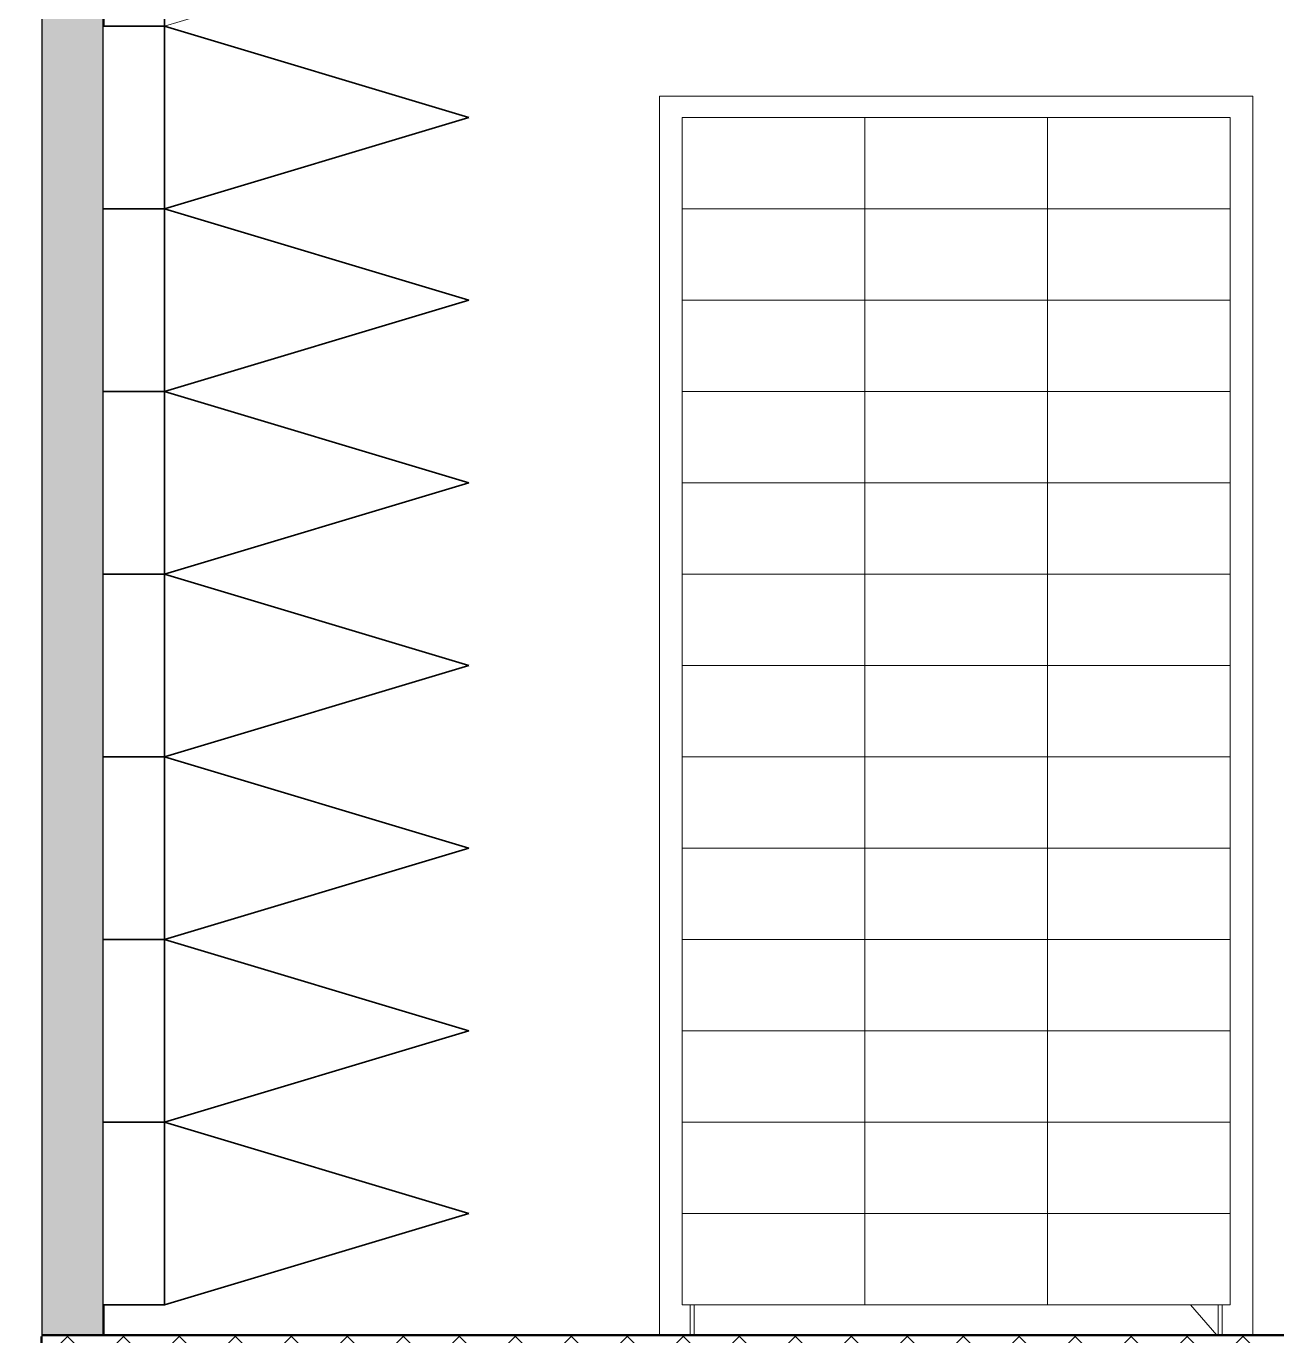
# Model space of a CAD drawing. Header units: millimetres. Extents: x -48147 to 1417267, y -496296 to 18123.
# Drawn here: x 1397013 to 1399067, y -491272 to -489121 of the extents above; entities that cross this region are included whole.
import ezdxf

# ---------------------------------------------------------------- set-up
doc = ezdxf.new("R2010")
doc.units = ezdxf.units.MM
doc.header["$MEASUREMENT"] = 0
doc.linetypes.add('Wipeout_Contour', pattern=[1000, 0, -1000])
for name, color, linetype in [('New_A-20-M_ Acoustic chambers', 7, 'Continuous'), ('New_A-25-M_Wall_Int', 7, 'Continuous'), ('New_ArchiCAD Doors', 7, 'Continuous')]:
    doc.layers.add(name, color=color, linetype=linetype)
for name, color, linetype, lineweight in [('New_A-20-M_ Acoustic chambers _Pen_No__101', 252, 'Continuous', 15), ('New_A-20-M_ Acoustic chambers _Pen_No__93', 8, 'Continuous', 13), ('New_ArchiCAD Doors_Pen_No__3', 7, 'Continuous', 18)]:
    doc.layers.add(name, color=color, linetype=linetype, lineweight=lineweight)
for name, color, linetype, lineweight, true_color in [('New_A-20-M_ Acoustic chambers _Pen_No__162', 7, 'Continuous', 0, 0xe47200), ('New_A-20-M_ Acoustic chambers _Pen_No__27', 7, 'Continuous', 50, 0x2a2a2a), ('New_A-20-M_ Acoustic chambers _Pen_No__29', 7, 'Continuous', 50, 0x2a2a2a), ('New_A-20-M_ Acoustic chambers _Pen_No__53', 7, 'Continuous', 35, 0x444444), ('New_A-20-M_ Acoustic chambers _Pen_No__81', 7, 'Continuous', 20, 0x6a6a6a)]:
    doc.layers.add(name, color=color, linetype=linetype, lineweight=lineweight, true_color=true_color)

# ---------------------------------------------------------------- blocks, each defined once
blk = doc.blocks.new('Section Elem_101_2', base_point=(1376122.5, -491272.8))
at = {"color": 254, "linetype": 'Wipeout_Contour', "lineweight": 0, "ltscale": 10371217.70706874}
blk.add_wipeout([(1398053.4, -491270.8), (1398103.4, -491270.8), (1398103.4, -491220.8), (1398090.4, -491220.8), (1398090.4, -489420.8), (1398090.4, -489272.8), (1398053.4, -489235.8)], dxfattribs=at).dxf.layer = 'New_ArchiCAD Doors'
at = {"color": 254, "linetype": 'Wipeout_Contour', "lineweight": 0, "ltscale": 11859929.51033982}
blk.add_wipeout([(1398990.4, -491220.8), (1398977.4, -491220.8), (1398977.4, -491270.8), (1399027.4, -491270.8), (1399027.4, -489235.8), (1398990.4, -489272.8), (1398990.4, -490170.8), (1398990.4, -490320.8)], dxfattribs=at).dxf.layer = 'New_ArchiCAD Doors'
at = {"color": 254, "linetype": 'Wipeout_Contour', "lineweight": 0, "ltscale": 10371704.05919009}
blk.add_wipeout([(1398053.4, -489235.8), (1398090.4, -489272.8), (1398090.4, -489270.8), (1398690.4, -489270.8), (1398990.4, -489270.8), (1398990.4, -489272.8), (1399027.4, -489235.8)], dxfattribs=at).dxf.layer = 'New_ArchiCAD Doors'
at = {"color": 254, "linetype": 'Wipeout_Contour', "lineweight": 0, "ltscale": 5927596.825155377}
blk.add_wipeout([(1398103.4, -491270.8), (1398110.4, -491270.8), (1398110.4, -491220.8), (1398103.4, -491220.8)], dxfattribs=at).dxf.layer = 'New_ArchiCAD Doors'
at = {"color": 254, "linetype": 'Wipeout_Contour', "lineweight": 0, "ltscale": 5930868.842422221}
blk.add_wipeout([(1398970.4, -491220.8), (1398970.4, -491270.8), (1398977.4, -491270.8), (1398977.4, -491220.8)], dxfattribs=at).dxf.layer = 'New_ArchiCAD Doors'
at = {"layer": 'New_ArchiCAD Doors_Pen_No__3', "linetype": 'Continuous'}
for p, q in [((1398053.4, -489235.8), (1398053.4, -491270.8)), ((1399027.4, -489235.8), (1398053.4, -489235.8)), ((1399027.4, -491270.8), (1399027.4, -489235.8))]:
    blk.add_line(p, q, dxfattribs=at)
at = {"color": 254, "linetype": 'Wipeout_Contour', "lineweight": 0, "ltscale": 7411673.944502007}
blk.add_wipeout([(1398110.4, -491270.8), (1398970.4, -491270.8), (1398970.4, -491220.8), (1398690.4, -491220.8), (1398110.4, -491220.8)], dxfattribs=at).dxf.layer = 'New_ArchiCAD Doors'
at = {"layer": 'New_ArchiCAD Doors_Pen_No__3', "linetype": 'Continuous'}
for p, q in [((1398103.4, -491270.8), (1398103.4, -491220.8)), ((1398110.4, -491220.8), (1398110.4, -491270.8)), ((1398968.6, -491270.8), (1398925.2, -491220.8)), ((1398970.4, -491270.8), (1398970.4, -491220.8)), ((1398977.4, -491220.8), (1398977.4, -491270.8))]:
    blk.add_line(p, q, dxfattribs=at)
blk = doc.blocks.new('Section Elem_102_2', base_point=(1376122.5, -491272.8))
at = {"layer": 'New_A-20-M_ Acoustic chambers _Pen_No__162', "linetype": 'Continuous', "lineweight": 0, "true_color": 0x391c00}
blk.add_hatch(color=28, dxfattribs=at).paths.add_polyline_path([(1397140.4, -491270.8), (1397140.4, -488144.8), (1397038.4, -488144.8), (1397038.4, -491270.8)])
at = {"layer": 'New_A-20-M_ Acoustic chambers _Pen_No__27', "linetype": 'Continuous'}
for p, q in [((1397038.4, -488144.8), (1397038.4, -491270.8)), ((1397140.4, -488144.8), (1397140.4, -488820.8)), ((1397140.4, -489120.8), (1397140.4, -489120.9)), ((1397140.4, -489420.8), (1397140.4, -489420.9)), ((1397140.4, -489720.8), (1397140.4, -489720.9)), ((1397140.4, -490020.8), (1397140.4, -490020.9)), ((1397140.4, -491220.8), (1397140.4, -491270.8))]:
    blk.add_line(p, q, dxfattribs=at)
at = {"layer": 'New_A-20-M_ Acoustic chambers _Pen_No__27', "linetype": 'Continuous', "flags": 128}
blk.add_lwpolyline([(1397140.4, -488820.8), (1397140.4, -489120.9), (1397140.4, -489420.8), (1397140.4, -489720.8), (1397140.4, -490020.8), (1397140.4, -490320.8), (1397140.4, -490620.8), (1397140.4, -490920.8), (1397140.4, -491220.8)], dxfattribs=at)
blk = doc.blocks.new('Section Elem_347_2', base_point=(1376122.5, -491272.8))
at = {"color": 254, "linetype": 'Wipeout_Contour', "lineweight": 0, "ltscale": 5934987.587017196}
blk.add_wipeout([(1397038.4, -491270.8), (1397038.4, -491372.8), (1403037.9, -491372.8), (1403037.9, -491270.8)], dxfattribs=at).dxf.layer = 'New_A-20-M_ Acoustic chambers'
at = {"layer": 'New_A-20-M_ Acoustic chambers _Pen_No__81', "linetype": 'Continuous'}
h = blk.add_hatch(dxfattribs=at)
h.set_pattern_fill('Concrete_Block_0002', color=256, style=0, pattern_type=2)
h.set_pattern_definition([(45, (1376122.47, -491272.82), (-45.96194, 45.96194), []), (135, (1376122.47, -491272.82), (45.96194, 45.96194), [])])
h.paths.add_polyline_path([(1397038.4, -491270.8), (1397038.4, -491372.8), (1403037.9, -491372.8), (1403037.9, -491270.8)])
at = {"layer": 'New_A-20-M_ Acoustic chambers _Pen_No__29', "linetype": 'Continuous'}
for p, q in [((1397038.4, -491270.8), (1397038.4, -491372.8)), ((1397140.4, -491270.8), (1397038.4, -491270.8)), ((1402935.9, -491270.8), (1397140.4, -491270.8))]:
    blk.add_line(p, q, dxfattribs=at)
blk = doc.blocks.new('Section Elem_380_2', base_point=(1376122.5, -491272.8))
at = {"color": 254, "linetype": 'Wipeout_Contour', "lineweight": 0, "ltscale": 11846490.09063876}
blk.add_wipeout([(1399648.9, -487879.6), (1396919, -487879.6), (1396919, -491272.8), (1397038.4, -491272.8), (1397038.4, -491270.8), (1397038.4, -488144.8), (1397038.4, -488042.8), (1399648.9, -488042.8)], dxfattribs=at).dxf.layer = 'New_A-25-M_Wall_Int'
blk = doc.blocks.new('Section Elem_756_2', base_point=(1376122.5, -491272.8))
at = {"color": 254, "linetype": 'Wipeout_Contour', "lineweight": 0, "ltscale": 5923906.119512789}
blk.add_wipeout([(1397140.4, -491220.8), (1397240.4, -491220.8), (1397240.4, -490920.8), (1397140.4, -490920.8)], dxfattribs=at).dxf.layer = 'New_A-20-M_ Acoustic chambers'
at = {"color": 254, "linetype": 'Wipeout_Contour', "lineweight": 0, "ltscale": 4443543.291811872}
blk.add_wipeout([(1397740.4, -491070.8), (1397240.4, -490920.8), (1397240.4, -491220.8)], dxfattribs=at).dxf.layer = 'New_A-20-M_ Acoustic chambers'
blk = doc.blocks.new('Section Elem_768_2', base_point=(1376122.5, -491272.8))
at = {"color": 254, "linetype": 'Wipeout_Contour', "lineweight": 0, "ltscale": 5927769.24815286}
blk.add_wipeout([(1398090.4, -491070.8), (1398390.4, -491070.8), (1398390.4, -490920.8), (1398090.4, -490920.8)], dxfattribs=at).dxf.layer = 'New_A-20-M_ Acoustic chambers'
at = {"color": 254, "linetype": 'Wipeout_Contour', "lineweight": 0, "ltscale": 5927968.066657273}
blk.add_wipeout([(1398090.4, -491220.8), (1398390.4, -491220.8), (1398390.4, -491070.8), (1398090.4, -491070.8)], dxfattribs=at).dxf.layer = 'New_A-20-M_ Acoustic chambers'
at = {"layer": 'New_A-20-M_ Acoustic chambers _Pen_No__93', "linetype": 'Continuous'}
for p, q in [((1398090.4, -490920.8), (1398090.4, -491070.8)), ((1398090.4, -491070.8), (1398090.4, -491220.8)), ((1398390.4, -491070.8), (1398090.4, -491070.8)), ((1398090.4, -491220.8), (1398390.4, -491220.8))]:
    blk.add_line(p, q, dxfattribs=at)
blk = doc.blocks.new('Section Elem_769_2', base_point=(1376122.5, -491272.8))
at = {"color": 254, "linetype": 'Wipeout_Contour', "lineweight": 0, "ltscale": 5928901.483986445}
blk.add_wipeout([(1398390.4, -491070.8), (1398690.4, -491070.8), (1398690.4, -490920.8), (1398390.4, -490920.8)], dxfattribs=at).dxf.layer = 'New_A-20-M_ Acoustic chambers'
at = {"color": 254, "linetype": 'Wipeout_Contour', "lineweight": 0, "ltscale": 5929100.264523981}
blk.add_wipeout([(1398390.4, -491220.8), (1398690.4, -491220.8), (1398690.4, -491070.8), (1398390.4, -491070.8)], dxfattribs=at).dxf.layer = 'New_A-20-M_ Acoustic chambers'
at = {"layer": 'New_A-20-M_ Acoustic chambers _Pen_No__93', "linetype": 'Continuous'}
for p, q in [((1398390.4, -490920.8), (1398390.4, -491070.8)), ((1398390.4, -491070.8), (1398390.4, -491220.8)), ((1398690.4, -491070.8), (1398390.4, -491070.8)), ((1398390.4, -491220.8), (1398690.4, -491220.8))]:
    blk.add_line(p, q, dxfattribs=at)
blk = doc.blocks.new('Section Elem_770_2', base_point=(1376122.5, -491272.8))
at = {"color": 254, "linetype": 'Wipeout_Contour', "lineweight": 0, "ltscale": 5930033.746471149}
blk.add_wipeout([(1398690.4, -491070.8), (1398990.4, -491070.8), (1398990.4, -490920.8), (1398690.4, -490920.8)], dxfattribs=at).dxf.layer = 'New_A-20-M_ Acoustic chambers'
at = {"color": 254, "linetype": 'Wipeout_Contour', "lineweight": 0, "ltscale": 5930232.489055408}
blk.add_wipeout([(1398690.4, -491220.8), (1398990.4, -491220.8), (1398990.4, -491070.8), (1398690.4, -491070.8)], dxfattribs=at).dxf.layer = 'New_A-20-M_ Acoustic chambers'
at = {"layer": 'New_A-20-M_ Acoustic chambers _Pen_No__93', "linetype": 'Continuous'}
for p, q in [((1398690.4, -490920.8), (1398690.4, -491070.8)), ((1398990.4, -490920.8), (1398990.4, -491070.8)), ((1398690.4, -491070.8), (1398690.4, -491220.8)), ((1398990.4, -491070.8), (1398690.4, -491070.8)), ((1398990.4, -491070.8), (1398990.4, -491220.8)), ((1398690.4, -491220.8), (1398990.4, -491220.8))]:
    blk.add_line(p, q, dxfattribs=at)
blk = doc.blocks.new('Section Elem_771_2', base_point=(1376122.5, -491272.8))
at = {"layer": 'New_A-20-M_ Acoustic chambers _Pen_No__53', "linetype": 'Continuous', "flags": 128}
blk.add_lwpolyline([(1397140.4, -491220.8), (1397240.4, -491220.8), (1397740.4, -491070.8)], dxfattribs=at)
at = {"color": 254, "linetype": 'Wipeout_Contour', "lineweight": 0, "ltscale": 5921919.348968524}
blk.add_wipeout([(1397140.4, -489720.8), (1397240.4, -489720.8), (1397240.4, -489420.9), (1397140.4, -489420.9)], dxfattribs=at).dxf.layer = 'New_A-20-M_ Acoustic chambers'
at = {"color": 254, "linetype": 'Wipeout_Contour', "lineweight": 0, "ltscale": 5926974.514835111}
blk.add_wipeout([(1398090.4, -490470.8), (1398390.4, -490470.8), (1398390.4, -490320.8), (1398090.4, -490320.8)], dxfattribs=at).dxf.layer = 'New_A-20-M_ Acoustic chambers'
at = {"color": 254, "linetype": 'Wipeout_Contour', "lineweight": 0, "ltscale": 5923508.324657098}
blk.add_wipeout([(1397140.4, -490920.8), (1397240.4, -490920.8), (1397240.4, -490620.8), (1397140.4, -490620.8)], dxfattribs=at).dxf.layer = 'New_A-20-M_ Acoustic chambers'
at = {"color": 254, "linetype": 'Wipeout_Contour', "lineweight": 0, "ltscale": 5927570.483713159}
blk.add_wipeout([(1398390.4, -490770.8), (1398090.4, -490770.8), (1398090.4, -490920.8), (1398390.4, -490920.8)], dxfattribs=at).dxf.layer = 'New_A-20-M_ Acoustic chambers'
at = {"color": 254, "linetype": 'Wipeout_Contour', "lineweight": 0, "ltscale": 5929835.057936048}
blk.add_wipeout([(1398990.4, -490770.8), (1398690.4, -490770.8), (1398690.4, -490920.8), (1398990.4, -490920.8)], dxfattribs=at).dxf.layer = 'New_A-20-M_ Acoustic chambers'
at = {"color": 254, "linetype": 'Wipeout_Contour', "lineweight": 0, "ltscale": 5921720.938573722}
blk.add_wipeout([(1397140.4, -489420.9), (1397240.4, -489420.9), (1397240.4, -489420.8), (1397140.4, -489420.8)], dxfattribs=at).dxf.layer = 'New_A-20-M_ Acoustic chambers'
at = {"color": 254, "linetype": 'Wipeout_Contour', "lineweight": 0, "ltscale": 5922316.27793865}
blk.add_wipeout([(1397140.4, -490020.8), (1397240.4, -490020.8), (1397240.4, -489720.9), (1397140.4, -489720.9)], dxfattribs=at).dxf.layer = 'New_A-20-M_ Acoustic chambers'
at = {"color": 254, "linetype": 'Wipeout_Contour', "lineweight": 0, "ltscale": 5926775.966707841}
blk.add_wipeout([(1398390.4, -490170.8), (1398090.4, -490170.8), (1398090.4, -490320.8), (1398390.4, -490320.8)], dxfattribs=at).dxf.layer = 'New_A-20-M_ Acoustic chambers'
at = {"color": 254, "linetype": 'Wipeout_Contour', "lineweight": 0, "ltscale": 5923110.785417033}
blk.add_wipeout([(1397140.4, -490620.8), (1397240.4, -490620.8), (1397240.4, -490320.9), (1397140.4, -490320.9)], dxfattribs=at).dxf.layer = 'New_A-20-M_ Acoustic chambers'
at = {"color": 254, "linetype": 'Wipeout_Contour', "lineweight": 0, "ltscale": 5927371.773343207}
blk.add_wipeout([(1398090.4, -490770.8), (1398390.4, -490770.8), (1398390.4, -490620.8), (1398090.4, -490620.8)], dxfattribs=at).dxf.layer = 'New_A-20-M_ Acoustic chambers'
at = {"color": 254, "linetype": 'Wipeout_Contour', "lineweight": 0, "ltscale": 5929636.423455132}
blk.add_wipeout([(1398690.4, -490770.8), (1398990.4, -490770.8), (1398990.4, -490620.8), (1398690.4, -490620.8)], dxfattribs=at).dxf.layer = 'New_A-20-M_ Acoustic chambers'
at = {"layer": 'New_A-20-M_ Acoustic chambers _Pen_No__101', "linetype": 'Continuous'}
for p, q in [((1398090.4, -490770.8), (1398090.4, -490920.8)), ((1398990.4, -490770.8), (1398990.4, -490920.8))]:
    blk.add_line(p, q, dxfattribs=at)
at = {"color": 254, "linetype": 'Wipeout_Contour', "lineweight": 0, "ltscale": 5921522.636581814}
blk.add_wipeout([(1397140.4, -489420.8), (1397240.4, -489420.8), (1397240.4, -489120.9), (1397140.4, -489120.9)], dxfattribs=at).dxf.layer = 'New_A-20-M_ Acoustic chambers'
at = {"color": 254, "linetype": 'Wipeout_Contour', "lineweight": 0, "ltscale": 5922117.759258251}
blk.add_wipeout([(1397140.4, -489720.8), (1397140.4, -489720.9), (1397240.4, -489720.9), (1397240.4, -489720.8)], dxfattribs=at).dxf.layer = 'New_A-20-M_ Acoustic chambers'
at = {"color": 254, "linetype": 'Wipeout_Contour', "lineweight": 0, "ltscale": 4442326.139970236}
blk.add_wipeout([(1397240.5, -490320.9), (1397240.4, -490320.8), (1397240.4, -490320.9)], dxfattribs=at).dxf.layer = 'New_A-20-M_ Acoustic chambers'
at = {"color": 254, "linetype": 'Wipeout_Contour', "lineweight": 0, "ltscale": 5927173.117048847}
blk.add_wipeout([(1398390.4, -490620.8), (1398390.4, -490470.8), (1398090.4, -490470.8), (1398090.4, -490620.8)], dxfattribs=at).dxf.layer = 'New_A-20-M_ Acoustic chambers'
at = {"color": 254, "linetype": 'Wipeout_Contour', "lineweight": 0, "ltscale": 5929437.843034239}
blk.add_wipeout([(1398990.4, -490470.8), (1398690.4, -490470.8), (1398690.4, -490620.8), (1398990.4, -490620.8)], dxfattribs=at).dxf.layer = 'New_A-20-M_ Acoustic chambers'
at = {"color": 254, "linetype": 'Wipeout_Contour', "lineweight": 0, "ltscale": 4443244.986870504}
blk.add_wipeout([(1397240.4, -490920.8), (1397740.4, -490770.8), (1397240.4, -490620.8)], dxfattribs=at).dxf.layer = 'New_A-20-M_ Acoustic chambers'
at = {"color": 254, "linetype": 'Wipeout_Contour', "lineweight": 0, "ltscale": 5928702.757505847}
blk.add_wipeout([(1398390.4, -490770.8), (1398390.4, -490920.8), (1398690.4, -490920.8), (1398690.4, -490770.8)], dxfattribs=at).dxf.layer = 'New_A-20-M_ Acoustic chambers'
at = {"layer": 'New_A-20-M_ Acoustic chambers _Pen_No__101', "linetype": 'Continuous'}
for p, q in [((1398090.4, -490320.8), (1398090.4, -490470.8)), ((1398090.4, -490470.8), (1398090.4, -490620.8)), ((1398090.4, -490620.8), (1398090.4, -490770.8)), ((1398990.4, -490620.8), (1398990.4, -490770.8)), ((1398090.4, -490920.8), (1398390.4, -490920.8)), ((1398390.4, -490920.8), (1398690.4, -490920.8)), ((1398690.4, -490920.8), (1398990.4, -490920.8))]:
    blk.add_line(p, q, dxfattribs=at)
at = {"layer": 'New_A-20-M_ Acoustic chambers _Pen_No__53', "linetype": 'Continuous'}
for q in [(1397740.4, -490770.8), (1397240.4, -491220.8)]:
    blk.add_line((1397240.4, -490920.8), q, dxfattribs=at)
at = {"layer": 'New_A-20-M_ Acoustic chambers _Pen_No__53', "linetype": 'Continuous', "flags": 128}
blk.add_lwpolyline([(1397740.4, -491070.8), (1397240.4, -490920.8), (1397140.4, -490920.8)], dxfattribs=at)
at = {"color": 254, "linetype": 'Wipeout_Contour', "lineweight": 0, "ltscale": 4441432.834834074}
blk.add_wipeout([(1397240.4, -489420.8), (1397240.4, -489420.9), (1397240.5, -489420.9)], dxfattribs=at).dxf.layer = 'New_A-20-M_ Acoustic chambers'
at = {"color": 254, "linetype": 'Wipeout_Contour', "lineweight": 0, "ltscale": 5922912.050259228}
blk.add_wipeout([(1397140.4, -490320.8), (1397140.4, -490320.9), (1397240.4, -490320.9), (1397240.4, -490320.8)], dxfattribs=at).dxf.layer = 'New_A-20-M_ Acoustic chambers'
at = {"color": 254, "linetype": 'Wipeout_Contour', "lineweight": 0, "ltscale": 5929239.316678395}
blk.add_wipeout([(1398690.4, -490470.8), (1398990.4, -490470.8), (1398990.4, -490320.8), (1398690.4, -490320.8)], dxfattribs=at).dxf.layer = 'New_A-20-M_ Acoustic chambers'
at = {"color": 254, "linetype": 'Wipeout_Contour', "lineweight": 0, "ltscale": 5928504.085087213}
blk.add_wipeout([(1398390.4, -490620.8), (1398390.4, -490770.8), (1398690.4, -490770.8), (1398690.4, -490620.8)], dxfattribs=at).dxf.layer = 'New_A-20-M_ Acoustic chambers'
at = {"layer": 'New_A-20-M_ Acoustic chambers _Pen_No__101', "linetype": 'Continuous'}
for p, q in [((1398990.4, -490470.8), (1398990.4, -490620.8)), ((1398390.4, -490770.8), (1398090.4, -490770.8)), ((1398390.4, -490770.8), (1398390.4, -490920.8)), ((1398690.4, -490770.8), (1398390.4, -490770.8)), ((1398990.4, -490770.8), (1398690.4, -490770.8)), ((1398690.4, -490770.8), (1398690.4, -490920.8))]:
    blk.add_line(p, q, dxfattribs=at)
at = {"color": 254, "linetype": 'Wipeout_Contour', "lineweight": 0, "ltscale": 5922713.423439171}
blk.add_wipeout([(1397140.4, -490320.8), (1397240.4, -490320.8), (1397240.4, -490020.9), (1397140.4, -490020.9)], dxfattribs=at).dxf.layer = 'New_A-20-M_ Acoustic chambers'
at = {"color": 254, "linetype": 'Wipeout_Contour', "lineweight": 0, "ltscale": 5929040.844393438}
blk.add_wipeout([(1398990.4, -490170.8), (1398690.4, -490170.8), (1398690.4, -490320.8), (1398990.4, -490320.8)], dxfattribs=at).dxf.layer = 'New_A-20-M_ Acoustic chambers'
at = {"layer": 'New_A-20-M_ Acoustic chambers _Pen_No__101', "linetype": 'Continuous'}
blk.add_line((1398990.4, -490320.8), (1398990.4, -490470.8), dxfattribs=at)
at = {"color": 254, "linetype": 'Wipeout_Contour', "lineweight": 0, "ltscale": 5923722.454614152}
blk.add_wipeout([(1397240.4, -490620.8), (1397740.4, -490470.8), (1397240.5, -490320.9), (1397240.4, -490320.9)], dxfattribs=at).dxf.layer = 'New_A-20-M_ Acoustic chambers'
at = {"color": 254, "linetype": 'Wipeout_Contour', "lineweight": 0, "ltscale": 5928106.902458396}
blk.add_wipeout([(1398390.4, -490320.8), (1398390.4, -490470.8), (1398690.4, -490470.8), (1398690.4, -490320.8)], dxfattribs=at).dxf.layer = 'New_A-20-M_ Acoustic chambers'
at = {"layer": 'New_A-20-M_ Acoustic chambers _Pen_No__53', "linetype": 'Continuous'}
blk.add_line((1397740.4, -490770.8), (1397240.4, -490620.8), dxfattribs=at)
at = {"layer": 'New_A-20-M_ Acoustic chambers _Pen_No__53', "linetype": 'Continuous', "flags": 128}
blk.add_lwpolyline([(1397740.4, -490470.8), (1397240.4, -490620.8), (1397140.4, -490620.8)], dxfattribs=at)
at = {"color": 254, "linetype": 'Wipeout_Contour', "lineweight": 0, "ltscale": 5923945.079937037}
blk.add_wipeout([(1397240.4, -490320.8), (1397240.5, -490320.9), (1397740.4, -490170.9), (1397740.3, -490170.9)], dxfattribs=at).dxf.layer = 'New_A-20-M_ Acoustic chambers'
at = {"color": 254, "linetype": 'Wipeout_Contour', "lineweight": 0, "ltscale": 5927908.392259083}
blk.add_wipeout([(1398390.4, -490170.8), (1398390.4, -490320.8), (1398690.4, -490320.8), (1398690.4, -490170.8)], dxfattribs=at).dxf.layer = 'New_A-20-M_ Acoustic chambers'
at = {"color": 254, "linetype": 'Wipeout_Contour', "lineweight": 0, "ltscale": 5928305.466736387}
blk.add_wipeout([(1398390.4, -490470.8), (1398390.4, -490620.8), (1398690.4, -490620.8), (1398690.4, -490470.8)], dxfattribs=at).dxf.layer = 'New_A-20-M_ Acoustic chambers'
at = {"layer": 'New_A-20-M_ Acoustic chambers _Pen_No__101', "linetype": 'Continuous'}
for p, q in [((1398390.4, -490320.8), (1398090.4, -490320.8)), ((1398390.4, -490320.8), (1398390.4, -490470.8)), ((1398690.4, -490320.8), (1398390.4, -490320.8)), ((1398690.4, -490320.8), (1398690.4, -490470.8)), ((1398990.4, -490320.8), (1398690.4, -490320.8)), ((1398390.4, -490470.8), (1398090.4, -490470.8)), ((1398390.4, -490470.8), (1398390.4, -490620.8)), ((1398690.4, -490470.8), (1398390.4, -490470.8)), ((1398990.4, -490470.8), (1398690.4, -490470.8)), ((1398690.4, -490470.8), (1398690.4, -490620.8)), ((1398390.4, -490620.8), (1398090.4, -490620.8)), ((1398390.4, -490620.8), (1398390.4, -490770.8)), ((1398690.4, -490620.8), (1398390.4, -490620.8)), ((1398690.4, -490620.8), (1398690.4, -490770.8)), ((1398990.4, -490620.8), (1398690.4, -490620.8))]:
    blk.add_line(p, q, dxfattribs=at)
at = {"color": 254, "linetype": 'Wipeout_Contour', "lineweight": 0, "ltscale": 4442648.800284302}
blk.add_wipeout([(1397240.4, -490320.8), (1397740.3, -490170.9), (1397240.4, -490020.9)], dxfattribs=at).dxf.layer = 'New_A-20-M_ Acoustic chambers'
at = {"color": 254, "linetype": 'Wipeout_Contour', "lineweight": 0, "ltscale": 5926577.472672066}
blk.add_wipeout([(1398090.4, -490170.8), (1398390.4, -490170.8), (1398390.4, -490020.8), (1398090.4, -490020.8)], dxfattribs=at).dxf.layer = 'New_A-20-M_ Acoustic chambers'
at = {"color": 254, "linetype": 'Wipeout_Contour', "lineweight": 0, "ltscale": 5928842.426184392}
blk.add_wipeout([(1398690.4, -490170.8), (1398990.4, -490170.8), (1398990.4, -490020.8), (1398690.4, -490020.8)], dxfattribs=at).dxf.layer = 'New_A-20-M_ Acoustic chambers'
at = {"layer": 'New_A-20-M_ Acoustic chambers _Pen_No__101', "linetype": 'Continuous'}
for p, q in [((1398090.4, -490170.8), (1398090.4, -490320.8)), ((1398990.4, -490170.8), (1398990.4, -490320.8)), ((1397140.4, -490320.9), (1397240.4, -490320.9)), ((1397240.5, -490320.9), (1397240.4, -490320.9))]:
    blk.add_line(p, q, dxfattribs=at)
at = {"layer": 'New_A-20-M_ Acoustic chambers _Pen_No__53', "linetype": 'Continuous', "flags": 128}
blk.add_lwpolyline([(1397740.4, -490470.8), (1397240.4, -490320.8), (1397140.4, -490320.8)], dxfattribs=at)
at = {"color": 254, "linetype": 'Wipeout_Contour', "lineweight": 0, "ltscale": 5926379.032733629}
blk.add_wipeout([(1398090.4, -489870.8), (1398090.4, -490020.8), (1398390.4, -490020.8), (1398390.4, -489870.8)], dxfattribs=at).dxf.layer = 'New_A-20-M_ Acoustic chambers'
at = {"color": 254, "linetype": 'Wipeout_Contour', "lineweight": 0, "ltscale": 5928644.06205709}
blk.add_wipeout([(1398990.4, -489870.8), (1398690.4, -489870.8), (1398690.4, -490020.8), (1398990.4, -490020.8)], dxfattribs=at).dxf.layer = 'New_A-20-M_ Acoustic chambers'
at = {"color": 254, "linetype": 'Wipeout_Contour', "lineweight": 0, "ltscale": 5922514.796504429}
blk.add_wipeout([(1397140.4, -490020.9), (1397240.4, -490020.9), (1397240.4, -490020.8), (1397140.4, -490020.8)], dxfattribs=at).dxf.layer = 'New_A-20-M_ Acoustic chambers'
at = {"layer": 'New_A-20-M_ Acoustic chambers _Pen_No__101', "linetype": 'Continuous'}
for p, q in [((1398090.4, -490020.8), (1398090.4, -490170.8)), ((1398990.4, -490020.8), (1398990.4, -490170.8))]:
    blk.add_line(p, q, dxfattribs=at)
at = {"color": 254, "linetype": 'Wipeout_Contour', "lineweight": 0, "ltscale": 5926180.646897555}
blk.add_wipeout([(1398090.4, -489720.8), (1398090.4, -489870.8), (1398390.4, -489870.8), (1398390.4, -489720.8)], dxfattribs=at).dxf.layer = 'New_A-20-M_ Acoustic chambers'
at = {"color": 254, "linetype": 'Wipeout_Contour', "lineweight": 0, "ltscale": 5928445.752016557}
blk.add_wipeout([(1398690.4, -489870.8), (1398990.4, -489870.8), (1398990.4, -489720.8), (1398690.4, -489720.8)], dxfattribs=at).dxf.layer = 'New_A-20-M_ Acoustic chambers'
at = {"color": 254, "linetype": 'Wipeout_Contour', "lineweight": 0, "ltscale": 4442028.209208222}
blk.add_wipeout([(1397240.5, -490020.9), (1397240.4, -490020.8), (1397240.4, -490020.9)], dxfattribs=at).dxf.layer = 'New_A-20-M_ Acoustic chambers'
at = {"color": 254, "linetype": 'Wipeout_Contour', "lineweight": 0, "ltscale": 5927709.936143469}
blk.add_wipeout([(1398390.4, -490170.8), (1398690.4, -490170.8), (1398690.4, -490020.8), (1398390.4, -490020.8)], dxfattribs=at).dxf.layer = 'New_A-20-M_ Acoustic chambers'
at = {"layer": 'New_A-20-M_ Acoustic chambers _Pen_No__101', "linetype": 'Continuous'}
for p, q in [((1398090.4, -489870.8), (1398090.4, -490020.8)), ((1398990.4, -489870.8), (1398990.4, -490020.8)), ((1398390.4, -490170.8), (1398090.4, -490170.8)), ((1398390.4, -490170.8), (1398390.4, -490320.8)), ((1398690.4, -490170.8), (1398390.4, -490170.8)), ((1398990.4, -490170.8), (1398690.4, -490170.8)), ((1398690.4, -490170.8), (1398690.4, -490320.8))]:
    blk.add_line(p, q, dxfattribs=at)
at = {"color": 254, "linetype": 'Wipeout_Contour', "lineweight": 0, "ltscale": 5925982.315169688}
blk.add_wipeout([(1398390.4, -489570.8), (1398090.4, -489570.8), (1398090.4, -489720.8), (1398390.4, -489720.8)], dxfattribs=at).dxf.layer = 'New_A-20-M_ Acoustic chambers'
at = {"color": 254, "linetype": 'Wipeout_Contour', "lineweight": 0, "ltscale": 5928247.496068627}
blk.add_wipeout([(1398990.4, -489570.8), (1398690.4, -489570.8), (1398690.4, -489720.8), (1398990.4, -489720.8)], dxfattribs=at).dxf.layer = 'New_A-20-M_ Acoustic chambers'
at = {"color": 254, "linetype": 'Wipeout_Contour', "lineweight": 0, "ltscale": 5927511.534117397}
blk.add_wipeout([(1398390.4, -489870.8), (1398390.4, -490020.8), (1398690.4, -490020.8), (1398690.4, -489870.8)], dxfattribs=at).dxf.layer = 'New_A-20-M_ Acoustic chambers'
at = {"color": 254, "linetype": 'Wipeout_Contour', "lineweight": 0, "ltscale": 5923746.459421754}
blk.add_wipeout([(1397740.3, -490170.9), (1397740.4, -490170.8), (1397240.5, -490020.9), (1397240.4, -490020.9)], dxfattribs=at).dxf.layer = 'New_A-20-M_ Acoustic chambers'
at = {"layer": 'New_A-20-M_ Acoustic chambers _Pen_No__101', "linetype": 'Continuous'}
for p, q in [((1398090.4, -489720.8), (1398090.4, -489870.8)), ((1398990.4, -489720.8), (1398990.4, -489870.8)), ((1398390.4, -490020.8), (1398090.4, -490020.8)), ((1398390.4, -490020.8), (1398390.4, -490170.8)), ((1398690.4, -490020.8), (1398390.4, -490020.8)), ((1398690.4, -490020.8), (1398690.4, -490170.8)), ((1398990.4, -490020.8), (1398690.4, -490020.8)), ((1397740.4, -490170.9), (1397240.5, -490320.9)), ((1397740.3, -490170.9), (1397740.4, -490170.9)), ((1397740.4, -490170.8), (1397740.4, -490170.8))]:
    blk.add_line(p, q, dxfattribs=at)
at = {"layer": 'New_A-20-M_ Acoustic chambers _Pen_No__53', "linetype": 'Continuous'}
blk.add_line((1397240.4, -490320.8), (1397740.4, -490170.8), dxfattribs=at)
at = {"color": 254, "linetype": 'Wipeout_Contour', "lineweight": 0, "ltscale": 5925784.037555052}
blk.add_wipeout([(1398090.4, -489570.8), (1398390.4, -489570.8), (1398390.4, -489420.8), (1398090.4, -489420.8)], dxfattribs=at).dxf.layer = 'New_A-20-M_ Acoustic chambers'
at = {"color": 254, "linetype": 'Wipeout_Contour', "lineweight": 0, "ltscale": 5928049.294218319}
blk.add_wipeout([(1398690.4, -489570.8), (1398990.4, -489570.8), (1398990.4, -489420.8), (1398690.4, -489420.8)], dxfattribs=at).dxf.layer = 'New_A-20-M_ Acoustic chambers'
at = {"color": 254, "linetype": 'Wipeout_Contour', "lineweight": 0, "ltscale": 5923027.696679449}
blk.add_wipeout([(1397240.5, -490020.9), (1397740.4, -489870.9), (1397240.4, -489720.9), (1397240.4, -490020.8)], dxfattribs=at).dxf.layer = 'New_A-20-M_ Acoustic chambers'
at = {"color": 254, "linetype": 'Wipeout_Contour', "lineweight": 0, "ltscale": 5927313.186185891}
blk.add_wipeout([(1398390.4, -489720.8), (1398390.4, -489870.8), (1398690.4, -489870.8), (1398690.4, -489720.8)], dxfattribs=at).dxf.layer = 'New_A-20-M_ Acoustic chambers'
at = {"layer": 'New_A-20-M_ Acoustic chambers _Pen_No__101', "linetype": 'Continuous'}
for p, q in [((1398090.4, -489570.8), (1398090.4, -489720.8)), ((1398990.4, -489570.8), (1398990.4, -489720.8)), ((1398390.4, -489870.8), (1398090.4, -489870.8)), ((1398390.4, -489870.8), (1398390.4, -490020.8)), ((1398690.4, -489870.8), (1398390.4, -489870.8)), ((1398990.4, -489870.8), (1398690.4, -489870.8)), ((1398690.4, -489870.8), (1398690.4, -490020.8)), ((1397240.4, -490020.9), (1397740.3, -490170.9))]:
    blk.add_line(p, q, dxfattribs=at)
at = {"layer": 'New_A-20-M_ Acoustic chambers _Pen_No__53', "linetype": 'Continuous', "flags": 128}
for points in [[(1397140.4, -490020.9), (1397240.4, -490020.9), (1397740.4, -489870.9)], [(1397740.4, -490170.8), (1397240.4, -490020.8), (1397140.4, -490020.8)]]:
    blk.add_lwpolyline(points, dxfattribs=at)
at = {"color": 254, "linetype": 'Wipeout_Contour', "lineweight": 0, "ltscale": 5923150.965871575}
blk.add_wipeout([(1397240.4, -489720.8), (1397240.4, -489720.9), (1397740.4, -489570.9), (1397740.3, -489570.9)], dxfattribs=at).dxf.layer = 'New_A-20-M_ Acoustic chambers'
at = {"color": 254, "linetype": 'Wipeout_Contour', "lineweight": 0, "ltscale": 5927114.892354788}
blk.add_wipeout([(1398390.4, -489570.8), (1398390.4, -489720.8), (1398690.4, -489720.8), (1398690.4, -489570.8)], dxfattribs=at).dxf.layer = 'New_A-20-M_ Acoustic chambers'
at = {"layer": 'New_A-20-M_ Acoustic chambers _Pen_No__101', "linetype": 'Continuous'}
for p, q in [((1398090.4, -489720.8), (1398390.4, -489720.8)), ((1398390.4, -489720.8), (1398390.4, -489870.8)), ((1398390.4, -489720.8), (1398690.4, -489720.8)), ((1398690.4, -489720.8), (1398690.4, -489870.8)), ((1398990.4, -489720.8), (1398690.4, -489720.8))]:
    blk.add_line(p, q, dxfattribs=at)
at = {"color": 254, "linetype": 'Wipeout_Contour', "lineweight": 0, "ltscale": 4442053.326681174}
blk.add_wipeout([(1397240.4, -489720.8), (1397740.3, -489570.9), (1397240.4, -489420.9)], dxfattribs=at).dxf.layer = 'New_A-20-M_ Acoustic chambers'
at = {"color": 254, "linetype": 'Wipeout_Contour', "lineweight": 0, "ltscale": 5926916.652629113}
blk.add_wipeout([(1398390.4, -489420.8), (1398390.4, -489570.8), (1398690.4, -489570.8), (1398690.4, -489420.8)], dxfattribs=at).dxf.layer = 'New_A-20-M_ Acoustic chambers'
at = {"layer": 'New_A-20-M_ Acoustic chambers _Pen_No__101', "linetype": 'Continuous'}
for p, q in [((1398390.4, -489570.8), (1398090.4, -489570.8)), ((1398390.4, -489570.8), (1398390.4, -489720.8)), ((1398690.4, -489570.8), (1398390.4, -489570.8)), ((1398990.4, -489570.8), (1398690.4, -489570.8)), ((1398690.4, -489570.8), (1398690.4, -489720.8))]:
    blk.add_line(p, q, dxfattribs=at)
at = {"layer": 'New_A-20-M_ Acoustic chambers _Pen_No__53', "linetype": 'Continuous', "flags": 128}
blk.add_lwpolyline([(1397740.4, -489870.9), (1397240.4, -489720.9), (1397140.4, -489720.9)], dxfattribs=at)
at = {"color": 254, "linetype": 'Wipeout_Contour', "lineweight": 0, "ltscale": 5922234.089662436}
blk.add_wipeout([(1397240.5, -489420.9), (1397740.4, -489270.9), (1397240.4, -489120.9), (1397240.4, -489420.8)], dxfattribs=at).dxf.layer = 'New_A-20-M_ Acoustic chambers'
at = {"color": 254, "linetype": 'Wipeout_Contour', "lineweight": 0, "ltscale": 5925585.814059488}
blk.add_wipeout([(1398090.4, -489420.8), (1398390.4, -489420.8), (1398390.4, -489270.8), (1398090.4, -489270.8)], dxfattribs=at).dxf.layer = 'New_A-20-M_ Acoustic chambers'
at = {"layer": 'New_A-20-M_ Acoustic chambers _Pen_No__101', "linetype": 'Continuous'}
for p, q in [((1398090.4, -489270.8), (1398090.4, -489420.8)), ((1398090.4, -489420.8), (1398090.4, -489570.8))]:
    blk.add_line(p, q, dxfattribs=at)
at = {"color": 254, "linetype": 'Wipeout_Contour', "lineweight": 0, "ltscale": 5922357.801017534}
blk.add_wipeout([(1397240.4, -489120.8), (1397240.4, -489120.9), (1397740.4, -488970.9), (1397740.3, -488970.9)], dxfattribs=at).dxf.layer = 'New_A-20-M_ Acoustic chambers'
at = {"color": 254, "linetype": 'Wipeout_Contour', "lineweight": 0, "ltscale": 5926718.467014699}
blk.add_wipeout([(1398390.4, -489270.8), (1398390.4, -489420.8), (1398690.4, -489420.8), (1398690.4, -489270.8)], dxfattribs=at).dxf.layer = 'New_A-20-M_ Acoustic chambers'
at = {"color": 254, "linetype": 'Wipeout_Contour', "lineweight": 0, "ltscale": 5922952.64500887}
blk.add_wipeout([(1397240.4, -489420.9), (1397740.3, -489570.9), (1397740.4, -489570.8), (1397240.5, -489420.9)], dxfattribs=at).dxf.layer = 'New_A-20-M_ Acoustic chambers'
at = {"layer": 'New_A-20-M_ Acoustic chambers _Pen_No__101', "linetype": 'Continuous'}
for p, q in [((1397740.4, -488970.9), (1397240.4, -489120.9)), ((1398390.4, -489270.8), (1398090.4, -489270.8)), ((1398390.4, -489270.8), (1398390.4, -489420.8)), ((1397240.4, -489420.9), (1397740.3, -489570.9)), ((1398090.4, -489420.8), (1398390.4, -489420.8)), ((1398390.4, -489420.8), (1398390.4, -489570.8)), ((1397740.4, -489570.9), (1397240.4, -489720.9)), ((1397740.3, -489570.9), (1397740.4, -489570.9)), ((1397740.4, -489570.8), (1397740.4, -489570.8))]:
    blk.add_line(p, q, dxfattribs=at)
at = {"layer": 'New_A-20-M_ Acoustic chambers _Pen_No__53', "linetype": 'Continuous', "flags": 128}
for points in [[(1397240.4, -488820.8), (1397240.4, -489120.9), (1397240.4, -489420.8), (1397240.4, -489420.9), (1397240.4, -489720.9), (1397240.4, -490020.8), (1397240.4, -490020.9), (1397240.4, -490320.8), (1397240.4, -490620.8), (1397240.4, -490920.8)], [(1397740.4, -489270.9), (1397240.4, -489120.9), (1397140.4, -489120.9)], [(1397140.4, -489420.9), (1397240.4, -489420.9), (1397740.4, -489270.9)], [(1397740.4, -489570.8), (1397240.4, -489420.8), (1397140.4, -489420.8)], [(1397140.4, -489720.8), (1397240.4, -489720.8), (1397740.4, -489570.8)]]:
    blk.add_lwpolyline(points, dxfattribs=at)
at = {"color": 254, "linetype": 'Wipeout_Contour', "lineweight": 0, "ltscale": 5927851.146471469}
blk.add_wipeout([(1398990.4, -489270.8), (1398690.4, -489270.8), (1398690.4, -489420.8), (1398990.4, -489420.8)], dxfattribs=at).dxf.layer = 'New_A-20-M_ Acoustic chambers'
at = {"layer": 'New_A-20-M_ Acoustic chambers _Pen_No__101', "linetype": 'Continuous'}
for p, q in [((1398690.4, -489270.8), (1398390.4, -489270.8)), ((1398990.4, -489270.8), (1398690.4, -489270.8)), ((1398690.4, -489270.8), (1398690.4, -489420.8)), ((1398990.4, -489270.8), (1398990.4, -489420.8)), ((1398390.4, -489420.8), (1398690.4, -489420.8)), ((1398690.4, -489420.8), (1398690.4, -489570.8)), ((1398990.4, -489420.8), (1398690.4, -489420.8)), ((1398990.4, -489420.8), (1398990.4, -489570.8))]:
    blk.add_line(p, q, dxfattribs=at)

msp = doc.modelspace()

# ---------------------------------------------------------------- block references
at = {"layer": 'New_A-20-M_ Acoustic chambers'}
msp.add_blockref('Section Elem_102_2', (1376122.5, -491272.8), dxfattribs=at)
at = {"layer": 'New_ArchiCAD Doors'}
msp.add_blockref('Section Elem_101_2', (1376122.5, -491272.8), dxfattribs=at)

# ---------------------------------------------------------------- next in the draw order: block references
at = {"layer": 'New_A-20-M_ Acoustic chambers'}
msp.add_blockref('Section Elem_347_2', (1376122.5, -491272.8), dxfattribs=at)

# ---------------------------------------------------------------- next in the draw order: block references
at = {"layer": 'New_A-25-M_Wall_Int'}
msp.add_blockref('Section Elem_380_2', (1376122.5, -491272.8), dxfattribs=at)

# ---------------------------------------------------------------- next in the draw order: block references
at = {"layer": 'New_A-20-M_ Acoustic chambers'}
for name in ['Section Elem_756_2', 'Section Elem_768_2']:
    msp.add_blockref(name, (1376122.5, -491272.8), dxfattribs=at)

# ---------------------------------------------------------------- next in the draw order: block references
msp.add_blockref('Section Elem_769_2', (1376122.5, -491272.8), dxfattribs=at)

# ---------------------------------------------------------------- next in the draw order: block references
msp.add_blockref('Section Elem_770_2', (1376122.5, -491272.8), dxfattribs=at)

# ---------------------------------------------------------------- next in the draw order: block references
msp.add_blockref('Section Elem_771_2', (1376122.5, -491272.8), dxfattribs=at)

doc.saveas('drawing.dxf')
